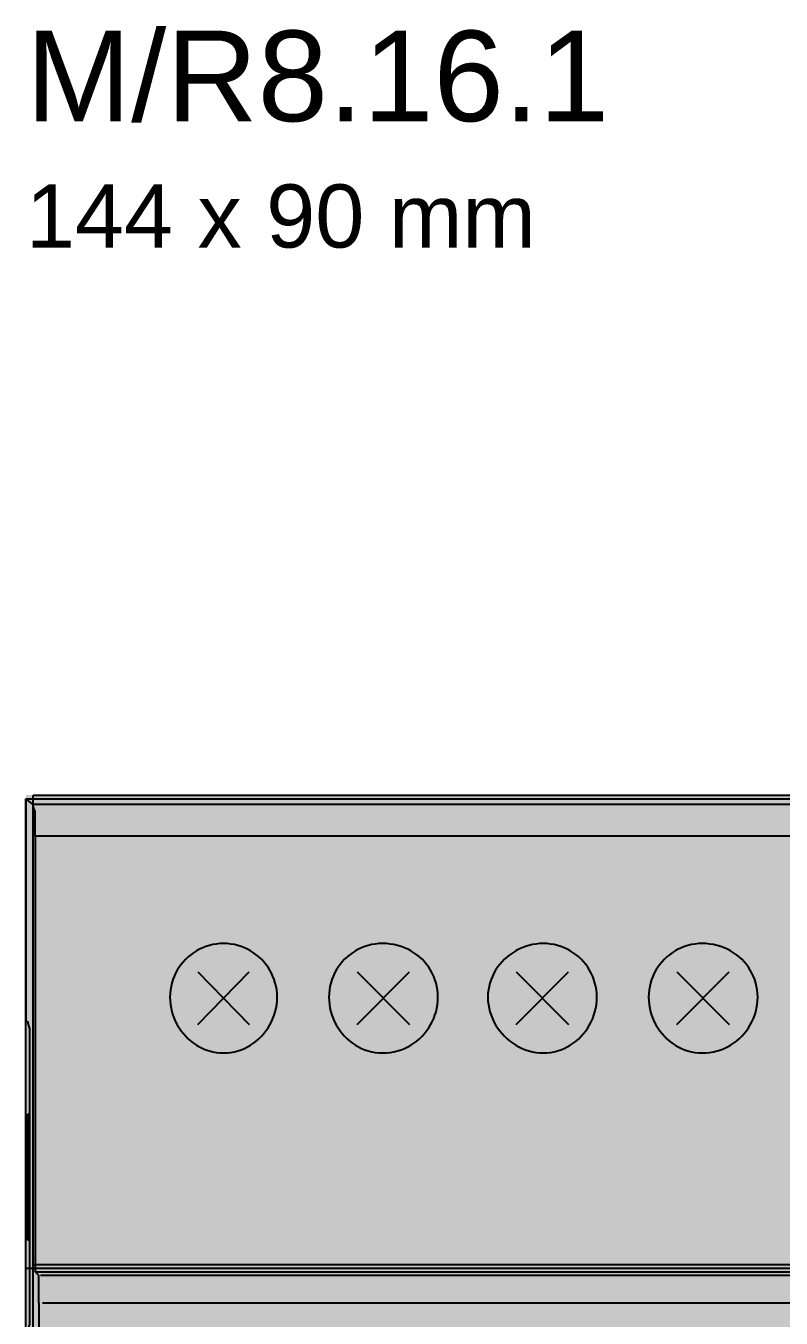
# Model space of a CAD drawing. Header units: millimetres. Extents: x 0 to 966, y -664 to 90.
# Drawn here: x 500 to 535.9, y -194.8 to -133.5 of the extents above; entities that cross this region are included whole.
import ezdxf

# ---------------------------------------------------------------- set-up
doc = ezdxf.new("R2010")
doc.units = ezdxf.units.MM
for name, color, linetype in [('HDL_BODY', 7, 'Continuous'), ('HDL_COLOUR', 7, 'Continuous'), ('HDL_DETAIL', 7, 'Continuous'), ('HDL_PRINT', 7, 'Continuous')]:
    doc.layers.add(name, color=color, linetype=linetype)
doc.styles.add('HDL_ARIAL', font='arial.ttf')

# ---------------------------------------------------------------- blocks, each defined once
blk = doc.blocks.new('M_R12.10.1_FRONT')
at = {"layer": 'HDL_BODY', "true_color": 0x202126}
blk.add_hatch(color=250, dxfattribs=at).paths.add_polyline_path([(0, 0), (216, 0), (216, 90), (0, 90)])
at = {"layer": 'HDL_BODY', "true_color": 0x2a2a30}
blk.add_hatch(color=250, dxfattribs=at).paths.add_polyline_path([(0.4, 20.52), (215.6, 20.52), (215.6, 68.31), (0.4, 68.31)])
at = {"layer": 'HDL_COLOUR', "true_color": 0x1a332c}
for points in [[(11.936, 80.402), (11.93, 80.577), (11.913, 80.749), (11.885, 80.917), (11.845, 81.081), (11.796, 81.24), (11.736, 81.396), (11.667, 81.546), (11.588, 81.69), (11.501, 81.829), (11.405, 81.962), (11.302, 82.088), (11.19, 82.207), (11.071, 82.319), (10.946, 82.423), (10.813, 82.519), (10.675, 82.607), (10.531, 82.685), (10.381, 82.755), (10.227, 82.814), (10.067, 82.864), (9.904, 82.903), (9.736, 82.932), (9.565, 82.949), (9.391, 82.955), (9.217, 82.949), (9.046, 82.932), (8.879, 82.903), (8.715, 82.864), (8.556, 82.814), (8.401, 82.755), (8.251, 82.685), (8.107, 82.607), (7.969, 82.519), (7.836, 82.423), (7.711, 82.319), (7.592, 82.207), (7.48, 82.088), (7.377, 81.962), (7.281, 81.829), (7.194, 81.69), (7.115, 81.546), (7.046, 81.396), (6.986, 81.24), (6.937, 81.081), (6.898, 80.917), (6.869, 80.749), (6.852, 80.577), (6.846, 80.402), (6.852, 80.227), (6.869, 80.054), (6.898, 79.884), (6.937, 79.717), (6.986, 79.554), (7.046, 79.395), (7.115, 79.241), (7.194, 79.091), (7.281, 78.947), (7.377, 78.809), (7.48, 78.678), (7.592, 78.553), (7.711, 78.436), (7.836, 78.326), (7.969, 78.225), (8.107, 78.132), (8.251, 78.049), (8.401, 77.975), (8.556, 77.911), (8.715, 77.858), (8.879, 77.816), (9.046, 77.785), (9.217, 77.767), (9.391, 77.76), (9.565, 77.767), (9.736, 77.785), (9.904, 77.816), (10.067, 77.858), (10.227, 77.911), (10.381, 77.975), (10.531, 78.049), (10.675, 78.132), (10.813, 78.225), (10.946, 78.326), (11.071, 78.436), (11.19, 78.553), (11.302, 78.678), (11.405, 78.809), (11.501, 78.947), (11.588, 79.091), (11.667, 79.241), (11.736, 79.395), (11.796, 79.554), (11.845, 79.717), (11.885, 79.884), (11.913, 80.054), (11.93, 80.227), (11.936, 80.402)], [(19.572, 80.402), (19.566, 80.577), (19.549, 80.749), (19.52, 80.917), (19.481, 81.081), (19.431, 81.24), (19.371, 81.396), (19.301, 81.546), (19.221, 81.69), (19.133, 81.829), (19.035, 81.962), (18.929, 82.088), (18.815, 82.207), (18.693, 82.319), (18.564, 82.423), (18.428, 82.519), (18.285, 82.607), (18.135, 82.685), (17.98, 82.755), (17.819, 82.814), (17.652, 82.864), (17.481, 82.903), (17.304, 82.932), (17.124, 82.949), (16.939, 82.955), (16.765, 82.949), (16.594, 82.932), (16.427, 82.903), (16.263, 82.864), (16.104, 82.814), (15.949, 82.755), (15.799, 82.685), (15.655, 82.607), (15.517, 82.519), (15.384, 82.423), (15.259, 82.319), (15.14, 82.207), (15.028, 82.088), (14.925, 81.962), (14.829, 81.829), (14.742, 81.69), (14.663, 81.546), (14.594, 81.396), (14.534, 81.24), (14.485, 81.081), (14.445, 80.917), (14.417, 80.749), (14.4, 80.577), (14.394, 80.402), (14.4, 80.227), (14.417, 80.054), (14.445, 79.884), (14.485, 79.717), (14.534, 79.554), (14.594, 79.395), (14.663, 79.241), (14.742, 79.091), (14.829, 78.947), (14.925, 78.809), (15.028, 78.678), (15.14, 78.553), (15.259, 78.436), (15.384, 78.326), (15.517, 78.225), (15.655, 78.132), (15.799, 78.049), (15.949, 77.975), (16.104, 77.911), (16.263, 77.858), (16.427, 77.816), (16.594, 77.785), (16.765, 77.767), (16.939, 77.76), (17.124, 77.767), (17.304, 77.785), (17.481, 77.816), (17.652, 77.858), (17.819, 77.911), (17.98, 77.975), (18.135, 78.049), (18.285, 78.132), (18.428, 78.225), (18.564, 78.326), (18.693, 78.436), (18.815, 78.553), (18.929, 78.678), (19.035, 78.809), (19.133, 78.947), (19.221, 79.091), (19.301, 79.241), (19.371, 79.395), (19.431, 79.554), (19.481, 79.717), (19.52, 79.884), (19.549, 80.054), (19.566, 80.227), (19.572, 80.402)], [(27.12, 80.402), (27.114, 80.577), (27.097, 80.749), (27.068, 80.917), (27.029, 81.081), (26.98, 81.24), (26.92, 81.396), (26.851, 81.546), (26.772, 81.69), (26.685, 81.829), (26.589, 81.962), (26.486, 82.088), (26.374, 82.207), (26.255, 82.319), (26.13, 82.423), (25.998, 82.519), (25.859, 82.607), (25.715, 82.685), (25.565, 82.755), (25.411, 82.814), (25.251, 82.864), (25.088, 82.903), (24.92, 82.932), (24.749, 82.949), (24.575, 82.955), (24.401, 82.949), (24.228, 82.932), (24.059, 82.903), (23.892, 82.864), (23.73, 82.814), (23.571, 82.755), (23.417, 82.685), (23.268, 82.607), (23.125, 82.519), (22.987, 82.423), (22.856, 82.319), (22.732, 82.207), (22.615, 82.088), (22.506, 81.962), (22.405, 81.829), (22.313, 81.69), (22.229, 81.546), (22.156, 81.396), (22.092, 81.24), (22.039, 81.081), (21.998, 80.917), (21.967, 80.749), (21.948, 80.577), (21.942, 80.402), (21.948, 80.227), (21.967, 80.054), (21.998, 79.884), (22.039, 79.717), (22.092, 79.554), (22.156, 79.395), (22.229, 79.241), (22.313, 79.091), (22.405, 78.947), (22.506, 78.809), (22.615, 78.678), (22.732, 78.553), (22.856, 78.436), (22.987, 78.326), (23.125, 78.225), (23.268, 78.132), (23.417, 78.049), (23.571, 77.975), (23.73, 77.911), (23.892, 77.858), (24.059, 77.816), (24.228, 77.785), (24.401, 77.767), (24.575, 77.76), (24.749, 77.767), (24.92, 77.785), (25.088, 77.816), (25.251, 77.858), (25.411, 77.911), (25.565, 77.975), (25.715, 78.049), (25.859, 78.132), (25.998, 78.225), (26.13, 78.326), (26.255, 78.436), (26.374, 78.553), (26.486, 78.678), (26.589, 78.809), (26.685, 78.947), (26.772, 79.091), (26.851, 79.241), (26.92, 79.395), (26.98, 79.554), (27.029, 79.717), (27.068, 79.884), (27.097, 80.054), (27.114, 80.227), (27.12, 80.402)], [(34.757, 80.402), (34.751, 80.577), (34.733, 80.749), (34.705, 80.917), (34.665, 81.081), (34.615, 81.24), (34.555, 81.396), (34.485, 81.546), (34.406, 81.69), (34.317, 81.829), (34.22, 81.962), (34.114, 82.088), (34, 82.207), (33.878, 82.319), (33.749, 82.423), (33.613, 82.519), (33.47, 82.607), (33.32, 82.685), (33.165, 82.755), (33.003, 82.814), (32.837, 82.864), (32.665, 82.903), (32.489, 82.932), (32.308, 82.949), (32.123, 82.955), (31.949, 82.949), (31.778, 82.932), (31.611, 82.903), (31.447, 82.864), (31.288, 82.814), (31.133, 82.755), (30.984, 82.685), (30.84, 82.607), (30.701, 82.519), (30.569, 82.423), (30.443, 82.319), (30.325, 82.207), (30.213, 82.088), (30.109, 81.962), (30.014, 81.829), (29.926, 81.69), (29.848, 81.546), (29.779, 81.396), (29.719, 81.24), (29.67, 81.081), (29.631, 80.917), (29.602, 80.749), (29.585, 80.577), (29.579, 80.402), (29.585, 80.227), (29.602, 80.054), (29.631, 79.884), (29.67, 79.717), (29.719, 79.554), (29.779, 79.395), (29.848, 79.241), (29.926, 79.091), (30.014, 78.947), (30.109, 78.809), (30.213, 78.678), (30.325, 78.553), (30.443, 78.436), (30.569, 78.326), (30.701, 78.225), (30.84, 78.132), (30.984, 78.049), (31.133, 77.975), (31.288, 77.911), (31.447, 77.858), (31.611, 77.816), (31.778, 77.785), (31.949, 77.767), (32.123, 77.76), (32.308, 77.767), (32.489, 77.785), (32.665, 77.816), (32.837, 77.858), (33.003, 77.911), (33.165, 77.975), (33.32, 78.049), (33.47, 78.132), (33.613, 78.225), (33.749, 78.326), (33.878, 78.436), (34, 78.553), (34.114, 78.678), (34.22, 78.809), (34.317, 78.947), (34.406, 79.091), (34.485, 79.241), (34.555, 79.395), (34.615, 79.554), (34.665, 79.717), (34.705, 79.884), (34.733, 80.054), (34.751, 80.227), (34.757, 80.402)]]:
    blk.add_hatch(color=250, dxfattribs=at).paths.add_polyline_path(points)
at = {"layer": 'HDL_COLOUR', "true_color": 0x9ea4a8}
for points in [[(11.173, 80.358), (11.157, 80.595), (11.112, 80.828), (11.037, 81.054), (10.934, 81.267), (10.805, 81.465), (10.651, 81.644), (10.476, 81.8), (10.282, 81.932), (10.073, 82.038), (9.852, 82.114), (9.624, 82.161), (9.391, 82.176), (9.158, 82.161), (8.93, 82.114), (8.709, 82.038), (8.5, 81.932), (8.306, 81.8), (8.131, 81.644), (7.978, 81.465), (7.848, 81.267), (7.745, 81.054), (7.67, 80.828), (7.625, 80.595), (7.609, 80.358), (7.625, 80.12), (7.67, 79.887), (7.745, 79.662), (7.848, 79.449), (7.978, 79.251), (8.131, 79.072), (8.306, 78.915), (8.5, 78.783), (8.709, 78.678), (8.93, 78.601), (9.158, 78.555), (9.391, 78.539), (9.624, 78.555), (9.852, 78.601), (10.073, 78.678), (10.282, 78.783), (10.476, 78.915), (10.651, 79.072), (10.805, 79.251), (10.934, 79.449), (11.037, 79.662), (11.112, 79.887), (11.157, 80.12)], [(18.795, 80.358), (18.78, 80.595), (18.734, 80.828), (18.657, 81.054), (18.553, 81.267), (18.421, 81.465), (18.265, 81.644), (18.086, 81.8), (17.889, 81.932), (17.677, 82.038), (17.452, 82.114), (17.22, 82.161), (16.983, 82.176), (16.746, 82.161), (16.514, 82.114), (16.289, 82.038), (16.077, 81.932), (15.88, 81.8), (15.701, 81.644), (15.545, 81.465), (15.413, 81.267), (15.308, 81.054), (15.232, 80.828), (15.186, 80.595), (15.17, 80.358), (15.186, 80.12), (15.232, 79.887), (15.308, 79.662), (15.413, 79.449), (15.545, 79.251), (15.701, 79.072), (15.88, 78.915), (16.077, 78.783), (16.289, 78.678), (16.514, 78.601), (16.746, 78.555), (16.983, 78.539), (17.22, 78.555), (17.452, 78.601), (17.677, 78.678), (17.889, 78.783), (18.086, 78.915), (18.265, 79.072), (18.421, 79.251), (18.553, 79.449), (18.657, 79.662), (18.734, 79.887), (18.78, 80.12)], [(26.343, 80.358), (26.328, 80.595), (26.282, 80.828), (26.205, 81.054), (26.101, 81.267), (25.969, 81.465), (25.813, 81.644), (25.634, 81.8), (25.437, 81.932), (25.225, 82.038), (25, 82.114), (24.768, 82.161), (24.531, 82.176), (24.295, 82.161), (24.062, 82.114), (23.838, 82.038), (23.625, 81.932), (23.428, 81.8), (23.25, 81.644), (23.093, 81.465), (22.962, 81.267), (22.857, 81.054), (22.78, 80.828), (22.734, 80.595), (22.719, 80.358), (22.734, 80.12), (22.78, 79.887), (22.857, 79.662), (22.962, 79.449), (23.093, 79.251), (23.25, 79.072), (23.428, 78.915), (23.625, 78.783), (23.838, 78.678), (24.062, 78.601), (24.295, 78.555), (24.531, 78.539), (24.768, 78.555), (25, 78.601), (25.225, 78.678), (25.437, 78.783), (25.634, 78.915), (25.813, 79.072), (25.969, 79.251), (26.101, 79.449), (26.205, 79.662), (26.282, 79.887), (26.328, 80.12)], [(33.98, 80.358), (33.965, 80.595), (33.918, 80.828), (33.842, 81.054), (33.737, 81.267), (33.606, 81.465), (33.449, 81.644), (33.271, 81.8), (33.074, 81.932), (32.861, 82.038), (32.637, 82.114), (32.404, 82.161), (32.168, 82.176), (31.931, 82.161), (31.699, 82.114), (31.474, 82.038), (31.262, 81.932), (31.065, 81.8), (30.886, 81.644), (30.73, 81.465), (30.598, 81.267), (30.493, 81.054), (30.417, 80.828), (30.371, 80.595), (30.355, 80.358), (30.371, 80.12), (30.417, 79.887), (30.493, 79.662), (30.598, 79.449), (30.73, 79.251), (30.886, 79.072), (31.065, 78.915), (31.262, 78.783), (31.474, 78.678), (31.699, 78.601), (31.931, 78.555), (32.168, 78.539), (32.404, 78.555), (32.637, 78.601), (32.861, 78.678), (33.074, 78.783), (33.271, 78.915), (33.449, 79.072), (33.606, 79.251), (33.737, 79.449), (33.842, 79.662), (33.918, 79.887), (33.965, 80.12)]]:
    blk.add_hatch(color=253, dxfattribs=at).paths.add_polyline_path(points)
at = {"layer": 'HDL_PRINT', "true_color": 0xdee1e9}
for points in [[(9.567, 82.955), (9.216, 82.955), (9.216, 85.598), (11.936, 85.598), (13.867, 83.66), (13.604, 83.395), (11.761, 85.244), (9.567, 85.244), (9.567, 82.955)], [(17.115, 82.955), (16.763, 82.955), (16.763, 85.244), (14.306, 85.244), (14.306, 85.598), (17.115, 85.598), (17.115, 82.955)], [(24.75, 82.955), (24.399, 82.955), (24.399, 85.598), (27.033, 85.598), (29.051, 83.66), (28.788, 83.395), (26.945, 85.244), (24.75, 85.244), (24.75, 82.955)], [(32.298, 82.955), (31.949, 82.955), (31.949, 85.244), (29.49, 85.244), (29.49, 85.598), (32.298, 85.598), (32.298, 82.955)], [(11.936, 75.558), (13.165, 77.671), (14.394, 75.558), (11.936, 75.558)], [(27.12, 75.558), (28.349, 77.671), (29.579, 75.558), (27.12, 75.558)], [(9.654, 75.469), (9.479, 75.469), (9.479, 76.791), (9.474, 76.758), (9.459, 76.733), (9.437, 76.712), (9.409, 76.693), (9.376, 76.673), (9.341, 76.648), (9.303, 76.616), (9.26, 76.609), (9.219, 76.593), (9.183, 76.571), (9.154, 76.55), (9.135, 76.533), (9.128, 76.527), (9.128, 76.702), (9.165, 76.74), (9.203, 76.778), (9.241, 76.816), (9.278, 76.853), (9.316, 76.891), (9.353, 76.929), (9.391, 76.967), (9.428, 76.972), (9.464, 76.986), (9.497, 77.008), (9.525, 77.037), (9.547, 77.069), (9.561, 77.105), (9.567, 77.142), (9.654, 77.142), (9.654, 75.469)], [(17.553, 75.733), (17.553, 75.469), (16.412, 75.469), (16.413, 75.513), (16.416, 75.555), (16.423, 75.591), (16.439, 75.621), (16.463, 75.64), (16.5, 75.647), (16.501, 75.69), (16.504, 75.731), (16.511, 75.767), (16.526, 75.796), (16.551, 75.815), (16.588, 75.822), (16.626, 75.86), (16.663, 75.898), (16.701, 75.936), (16.738, 75.973), (16.776, 76.011), (16.814, 76.049), (16.851, 76.087), (16.913, 76.149), (16.968, 76.203), (17.016, 76.252), (17.06, 76.296), (17.099, 76.335), (17.135, 76.371), (17.169, 76.405), (17.202, 76.438), (17.235, 76.476), (17.258, 76.514), (17.274, 76.552), (17.283, 76.59), (17.288, 76.628), (17.29, 76.665), (17.29, 76.702), (17.29, 76.746), (17.287, 76.787), (17.279, 76.823), (17.264, 76.852), (17.239, 76.871), (17.202, 76.877), (17.196, 76.915), (17.176, 76.94), (17.148, 76.955), (17.111, 76.963), (17.07, 76.966), (17.027, 76.967), (16.989, 76.966), (16.952, 76.964), (16.914, 76.96), (16.876, 76.95), (16.839, 76.934), (16.801, 76.91), (16.763, 76.877), (16.731, 76.872), (16.708, 76.856), (16.692, 76.83), (16.683, 76.792), (16.678, 76.744), (16.676, 76.686), (16.676, 76.616), (16.5, 76.702), (16.501, 76.745), (16.502, 76.796), (16.507, 76.851), (16.517, 76.907), (16.532, 76.962), (16.556, 77.013), (16.588, 77.056), (16.65, 77.084), (16.706, 77.106), (16.758, 77.121), (16.807, 77.131), (16.857, 77.137), (16.909, 77.141), (16.965, 77.142), (17.027, 77.142), (17.069, 77.142), (17.12, 77.14), (17.174, 77.135), (17.231, 77.126), (17.285, 77.111), (17.335, 77.088), (17.378, 77.056), (17.41, 77.013), (17.434, 76.962), (17.449, 76.907), (17.459, 76.851), (17.464, 76.796), (17.466, 76.745), (17.466, 76.702), (17.466, 76.651), (17.466, 76.603), (17.466, 76.564), (17.466, 76.537), (17.466, 76.527), (17.461, 76.489), (17.448, 76.451), (17.431, 76.413), (17.412, 76.376), (17.395, 76.338), (17.383, 76.3), (17.378, 76.262), (17.345, 76.258), (17.311, 76.246), (17.275, 76.225), (17.235, 76.196), (17.192, 76.158), (17.143, 76.113), (17.089, 76.059), (17.027, 75.998), (16.989, 75.961), (16.952, 75.925), (16.914, 75.892), (16.876, 75.864), (16.839, 75.842), (16.801, 75.828), (16.763, 75.822), (16.763, 75.779), (16.758, 75.752), (16.745, 75.739), (16.719, 75.734), (16.676, 75.733), (17.553, 75.733)], [(24.048, 75.911), (24.224, 75.998), (24.229, 75.961), (24.241, 75.923), (24.259, 75.885), (24.277, 75.848), (24.294, 75.81), (24.307, 75.771), (24.312, 75.733), (24.349, 75.701), (24.387, 75.678), (24.424, 75.663), (24.462, 75.654), (24.5, 75.649), (24.537, 75.647), (24.575, 75.647), (24.619, 75.653), (24.66, 75.669), (24.696, 75.69), (24.724, 75.711), (24.744, 75.727), (24.75, 75.733), (24.783, 75.771), (24.806, 75.81), (24.822, 75.848), (24.831, 75.885), (24.836, 75.923), (24.838, 75.961), (24.838, 75.998), (24.838, 76.036), (24.836, 76.074), (24.831, 76.111), (24.822, 76.149), (24.806, 76.186), (24.783, 76.224), (24.75, 76.262), (24.744, 76.269), (24.724, 76.285), (24.696, 76.307), (24.66, 76.328), (24.619, 76.345), (24.575, 76.351), (24.538, 76.351), (24.51, 76.348), (24.487, 76.34), (24.464, 76.325), (24.437, 76.3), (24.399, 76.262), (24.399, 76.438), (24.487, 76.438), (24.531, 76.444), (24.572, 76.461), (24.608, 76.482), (24.637, 76.504), (24.656, 76.52), (24.663, 76.527), (24.7, 76.56), (24.736, 76.585), (24.769, 76.606), (24.797, 76.625), (24.819, 76.645), (24.833, 76.67), (24.838, 76.702), (24.834, 76.74), (24.821, 76.778), (24.804, 76.816), (24.785, 76.853), (24.768, 76.891), (24.755, 76.929), (24.75, 76.967), (24.699, 76.967), (24.651, 76.967), (24.612, 76.967), (24.585, 76.967), (24.575, 76.967), (24.531, 76.967), (24.487, 76.967), (24.443, 76.967), (24.399, 76.967), (24.356, 76.967), (24.312, 76.967), (24.307, 76.929), (24.294, 76.891), (24.277, 76.853), (24.259, 76.816), (24.241, 76.778), (24.229, 76.74), (24.224, 76.702), (24.048, 76.702), (24.052, 76.764), (24.063, 76.819), (24.081, 76.868), (24.103, 76.911), (24.13, 76.951), (24.159, 76.988), (24.191, 77.022), (24.224, 77.056), (24.262, 77.088), (24.301, 77.111), (24.344, 77.126), (24.391, 77.135), (24.444, 77.14), (24.505, 77.142), (24.575, 77.142), (24.619, 77.142), (24.649, 77.142), (24.676, 77.142), (24.707, 77.142), (24.75, 77.142), (24.788, 77.11), (24.824, 77.085), (24.857, 77.065), (24.885, 77.046), (24.907, 77.025), (24.921, 77), (24.926, 76.967), (24.959, 76.929), (24.982, 76.891), (24.997, 76.853), (25.007, 76.816), (25.012, 76.778), (25.014, 76.74), (25.014, 76.702), (25.013, 76.695), (25.011, 76.676), (25.003, 76.648), (24.988, 76.612), (24.963, 76.571), (24.926, 76.527), (24.919, 76.52), (24.9, 76.504), (24.871, 76.482), (24.835, 76.461), (24.794, 76.444), (24.75, 76.438), (24.816, 76.405), (24.864, 76.381), (24.9, 76.36), (24.929, 76.342), (24.954, 76.321), (24.981, 76.295), (25.014, 76.262), (25.046, 76.224), (25.07, 76.186), (25.085, 76.149), (25.095, 76.111), (25.1, 76.074), (25.101, 76.036), (25.102, 75.998), (25.098, 75.936), (25.087, 75.881), (25.069, 75.832), (25.047, 75.789), (25.02, 75.75), (24.991, 75.714), (24.959, 75.68), (24.926, 75.647), (24.889, 75.614), (24.847, 75.582), (24.8, 75.551), (24.751, 75.524), (24.702, 75.502), (24.655, 75.484), (24.612, 75.473), (24.575, 75.469), (24.513, 75.473), (24.458, 75.484), (24.41, 75.502), (24.367, 75.524), (24.327, 75.551), (24.291, 75.582), (24.257, 75.614), (24.224, 75.647), (24.159, 75.684), (24.112, 75.722), (24.081, 75.759), (24.062, 75.797), (24.052, 75.835), (24.049, 75.873), (24.048, 75.911)]]:
    blk.add_hatch(color=254, dxfattribs=at).paths.add_polyline_path(points)
h = blk.add_hatch(color=254, dxfattribs=at)
h.paths.add_polyline_path([(32.298, 75.469), (32.298, 75.911), (31.596, 75.911), (31.596, 76.087), (32.298, 77.142), (32.473, 77.142), (32.473, 76.087), (32.737, 76.087), (32.737, 75.911), (32.473, 75.911), (32.473, 75.469), (32.298, 75.469)])
h.paths.add_polyline_path([(32.298, 76.087), (32.298, 76.791), (31.771, 76.087), (32.298, 76.087)])
h = blk.add_hatch(color=254, dxfattribs=at)
h.paths.add_polyline_path([(11.761, 71.507), (12.902, 74.5), (13.341, 74.5), (14.569, 71.507), (14.131, 71.507), (13.779, 72.387), (12.551, 72.387), (12.2, 71.507), (11.761, 71.507)])
h.paths.add_polyline_path([(12.638, 72.74), (13.692, 72.74), (13.341, 73.534), (13.314, 73.612), (13.289, 73.69), (13.264, 73.768), (13.241, 73.843), (13.22, 73.917), (13.202, 73.989), (13.186, 74.057), (13.175, 74.122), (13.168, 74.182), (13.165, 74.238), (13.141, 74.161), (13.122, 74.089), (13.105, 74.021), (13.091, 73.957), (13.077, 73.896), (13.064, 73.837), (13.05, 73.781), (13.033, 73.726), (13.013, 73.673), (12.99, 73.62), (12.638, 72.74)])
h = blk.add_hatch(color=254, dxfattribs=at)
h.paths.add_polyline_path([(27.208, 71.507), (27.208, 74.5), (28.349, 74.5), (28.434, 74.5), (28.512, 74.499), (28.583, 74.497), (28.648, 74.492), (28.707, 74.485), (28.759, 74.474), (28.804, 74.459), (28.843, 74.439), (28.876, 74.414), (28.938, 74.38), (28.992, 74.347), (29.041, 74.314), (29.084, 74.281), (29.123, 74.248), (29.159, 74.215), (29.194, 74.182), (29.227, 74.149), (29.256, 74.087), (29.277, 74.031), (29.293, 73.979), (29.304, 73.929), (29.31, 73.879), (29.313, 73.827), (29.314, 73.771), (29.315, 73.709), (29.314, 73.671), (29.313, 73.631), (29.308, 73.589), (29.298, 73.541), (29.283, 73.488), (29.259, 73.427), (29.227, 73.356), (29.189, 73.318), (29.151, 73.281), (29.114, 73.243), (29.076, 73.205), (29.039, 73.167), (29.001, 73.129), (28.964, 73.091), (29.025, 73.059), (29.08, 73.026), (29.128, 72.993), (29.172, 72.96), (29.211, 72.927), (29.247, 72.895), (29.281, 72.862), (29.315, 72.829), (29.347, 72.766), (29.379, 72.71), (29.409, 72.658), (29.435, 72.608), (29.458, 72.558), (29.475, 72.506), (29.486, 72.449), (29.49, 72.387), (29.49, 72.325), (29.489, 72.269), (29.485, 72.217), (29.479, 72.167), (29.469, 72.117), (29.453, 72.065), (29.431, 72.009), (29.402, 71.947), (29.365, 71.91), (29.327, 71.872), (29.289, 71.834), (29.252, 71.797), (29.214, 71.759), (29.177, 71.72), (29.139, 71.682), (29.101, 71.65), (29.064, 71.625), (29.026, 71.605), (28.989, 71.586), (28.951, 71.566), (28.913, 71.54), (28.876, 71.507), (28.817, 71.507), (28.759, 71.507), (28.7, 71.507), (28.642, 71.507), (28.583, 71.507), (28.525, 71.507), (28.466, 71.507), (28.408, 71.507), (28.349, 71.507), (27.208, 71.507)])
h.paths.add_polyline_path([(27.647, 73.269), (28.261, 73.269), (28.336, 73.269), (28.408, 73.269), (28.473, 73.269), (28.529, 73.269), (28.573, 73.269), (28.602, 73.269), (28.612, 73.269), (28.678, 73.274), (28.726, 73.288), (28.762, 73.31), (28.79, 73.338), (28.816, 73.371), (28.843, 73.407), (28.876, 73.445), (28.908, 73.483), (28.931, 73.52), (28.947, 73.558), (28.957, 73.596), (28.962, 73.633), (28.963, 73.671), (28.964, 73.709), (28.963, 73.746), (28.962, 73.784), (28.957, 73.821), (28.947, 73.859), (28.931, 73.897), (28.908, 73.935), (28.876, 73.974), (28.87, 74.006), (28.856, 74.031), (28.834, 74.051), (28.806, 74.07), (28.773, 74.09), (28.738, 74.116), (28.7, 74.149), (28.668, 74.149), (28.629, 74.149), (28.583, 74.149), (28.531, 74.149), (28.473, 74.149), (28.408, 74.149), (28.336, 74.149), (28.258, 74.149), (28.174, 74.149), (27.647, 74.149), (27.647, 73.269)])
h.paths.add_polyline_path([(27.647, 71.86), (28.349, 71.86), (28.43, 71.86), (28.495, 71.86), (28.546, 71.86), (28.583, 71.86), (28.605, 71.86), (28.612, 71.86), (28.65, 71.865), (28.688, 71.878), (28.725, 71.894), (28.763, 71.913), (28.8, 71.93), (28.838, 71.942), (28.876, 71.947), (28.908, 71.952), (28.934, 71.966), (28.954, 71.989), (28.973, 72.017), (28.993, 72.05), (29.019, 72.085), (29.051, 72.122), (29.051, 72.167), (29.051, 72.211), (29.051, 72.255), (29.051, 72.3), (29.051, 72.343), (29.051, 72.387), (29.051, 72.425), (29.049, 72.463), (29.044, 72.501), (29.035, 72.539), (29.019, 72.577), (28.996, 72.614), (28.964, 72.651), (28.958, 72.689), (28.944, 72.725), (28.922, 72.759), (28.894, 72.787), (28.861, 72.81), (28.825, 72.824), (28.788, 72.829), (28.726, 72.833), (28.67, 72.843), (28.618, 72.857), (28.568, 72.873), (28.519, 72.888), (28.467, 72.902), (28.411, 72.912), (28.349, 72.916), (27.647, 72.916), (27.647, 71.86)])
at = {"layer": 'HDL_DETAIL', "color": 251, "true_color": 0x52555c}
for points in [[(0, 89.824), (0, 89.824)], [(0, 89.824), (0, 89.824)], [(0, 89.824), (0, 89.824)], [(0, 89.823), (216, 89.823), (216, 0), (0, 0), (0, 89.823)], [(0.351, 89.999), (215.91, 89.999), (215.91, 0.177), (0.351, 0.177), (0.351, 89.999)], [(0.351, 89.559), (0.351, 89.559)], [(0.351, 89.559), (0.351, 89.559)], [(0.439, 88.061), (0.439, 88.061)], [(0.439, 88.061), (0.439, 88.061)], [(11.936, 80.402), (11.93, 80.577), (11.913, 80.749), (11.885, 80.917), (11.845, 81.081), (11.796, 81.24), (11.736, 81.396), (11.667, 81.546), (11.588, 81.69), (11.501, 81.829), (11.405, 81.962), (11.302, 82.088), (11.19, 82.207), (11.071, 82.319), (10.946, 82.423), (10.813, 82.519), (10.675, 82.607), (10.531, 82.685), (10.381, 82.755), (10.227, 82.814), (10.067, 82.864), (9.904, 82.903), (9.736, 82.932), (9.565, 82.949), (9.391, 82.955), (9.217, 82.949), (9.046, 82.932), (8.879, 82.903), (8.715, 82.864), (8.556, 82.814), (8.401, 82.755), (8.251, 82.685), (8.107, 82.607), (7.969, 82.519), (7.836, 82.423), (7.711, 82.319), (7.592, 82.207), (7.48, 82.088), (7.377, 81.962), (7.281, 81.829), (7.194, 81.69), (7.115, 81.546), (7.046, 81.396), (6.986, 81.24), (6.937, 81.081), (6.898, 80.917), (6.869, 80.749), (6.852, 80.577), (6.846, 80.402), (6.852, 80.227), (6.869, 80.054), (6.898, 79.884), (6.937, 79.717), (6.986, 79.554), (7.046, 79.395), (7.115, 79.241), (7.194, 79.091), (7.281, 78.947), (7.377, 78.809), (7.48, 78.678), (7.592, 78.553), (7.711, 78.436), (7.836, 78.326), (7.969, 78.225), (8.107, 78.132), (8.251, 78.049), (8.401, 77.975), (8.556, 77.911), (8.715, 77.858), (8.879, 77.816), (9.046, 77.785), (9.217, 77.767), (9.391, 77.76), (9.565, 77.767), (9.736, 77.785), (9.904, 77.816), (10.067, 77.858), (10.227, 77.911), (10.381, 77.975), (10.531, 78.049), (10.675, 78.132), (10.813, 78.225), (10.946, 78.326), (11.071, 78.436), (11.19, 78.553), (11.302, 78.678), (11.405, 78.809), (11.501, 78.947), (11.588, 79.091), (11.667, 79.241), (11.736, 79.395), (11.796, 79.554), (11.845, 79.717), (11.885, 79.884), (11.913, 80.054), (11.93, 80.227), (11.936, 80.402)], [(19.572, 80.402), (19.566, 80.577), (19.549, 80.749), (19.52, 80.917), (19.481, 81.081), (19.431, 81.24), (19.371, 81.396), (19.301, 81.546), (19.221, 81.69), (19.133, 81.829), (19.035, 81.962), (18.929, 82.088), (18.815, 82.207), (18.693, 82.319), (18.564, 82.423), (18.428, 82.519), (18.285, 82.607), (18.135, 82.685), (17.98, 82.755), (17.819, 82.814), (17.652, 82.864), (17.481, 82.903), (17.304, 82.932), (17.124, 82.949), (16.939, 82.955), (16.765, 82.949), (16.594, 82.932), (16.427, 82.903), (16.263, 82.864), (16.104, 82.814), (15.949, 82.755), (15.799, 82.685), (15.655, 82.607), (15.517, 82.519), (15.384, 82.423), (15.259, 82.319), (15.14, 82.207), (15.028, 82.088), (14.925, 81.962), (14.829, 81.829), (14.742, 81.69), (14.663, 81.546), (14.594, 81.396), (14.534, 81.24), (14.485, 81.081), (14.445, 80.917), (14.417, 80.749), (14.4, 80.577), (14.394, 80.402), (14.4, 80.227), (14.417, 80.054), (14.445, 79.884), (14.485, 79.717), (14.534, 79.554), (14.594, 79.395), (14.663, 79.241), (14.742, 79.091), (14.829, 78.947), (14.925, 78.809), (15.028, 78.678), (15.14, 78.553), (15.259, 78.436), (15.384, 78.326), (15.517, 78.225), (15.655, 78.132), (15.799, 78.049), (15.949, 77.975), (16.104, 77.911), (16.263, 77.858), (16.427, 77.816), (16.594, 77.785), (16.765, 77.767), (16.939, 77.76), (17.124, 77.767), (17.304, 77.785), (17.481, 77.816), (17.652, 77.858), (17.819, 77.911), (17.98, 77.975), (18.135, 78.049), (18.285, 78.132), (18.428, 78.225), (18.564, 78.326), (18.693, 78.436), (18.815, 78.553), (18.929, 78.678), (19.035, 78.809), (19.133, 78.947), (19.221, 79.091), (19.301, 79.241), (19.371, 79.395), (19.431, 79.554), (19.481, 79.717), (19.52, 79.884), (19.549, 80.054), (19.566, 80.227), (19.572, 80.402)], [(27.12, 80.402), (27.114, 80.577), (27.097, 80.749), (27.068, 80.917), (27.029, 81.081), (26.98, 81.24), (26.92, 81.396), (26.851, 81.546), (26.772, 81.69), (26.685, 81.829), (26.589, 81.962), (26.486, 82.088), (26.374, 82.207), (26.255, 82.319), (26.13, 82.423), (25.998, 82.519), (25.859, 82.607), (25.715, 82.685), (25.565, 82.755), (25.411, 82.814), (25.251, 82.864), (25.088, 82.903), (24.92, 82.932), (24.749, 82.949), (24.575, 82.955), (24.401, 82.949), (24.228, 82.932), (24.059, 82.903), (23.892, 82.864), (23.73, 82.814), (23.571, 82.755), (23.417, 82.685), (23.268, 82.607), (23.125, 82.519), (22.987, 82.423), (22.856, 82.319), (22.732, 82.207), (22.615, 82.088), (22.506, 81.962), (22.405, 81.829), (22.313, 81.69), (22.229, 81.546), (22.156, 81.396), (22.092, 81.24), (22.039, 81.081), (21.998, 80.917), (21.967, 80.749), (21.948, 80.577), (21.942, 80.402), (21.948, 80.227), (21.967, 80.054), (21.998, 79.884), (22.039, 79.717), (22.092, 79.554), (22.156, 79.395), (22.229, 79.241), (22.313, 79.091), (22.405, 78.947), (22.506, 78.809), (22.615, 78.678), (22.732, 78.553), (22.856, 78.436), (22.987, 78.326), (23.125, 78.225), (23.268, 78.132), (23.417, 78.049), (23.571, 77.975), (23.73, 77.911), (23.892, 77.858), (24.059, 77.816), (24.228, 77.785), (24.401, 77.767), (24.575, 77.76), (24.749, 77.767), (24.92, 77.785), (25.088, 77.816), (25.251, 77.858), (25.411, 77.911), (25.565, 77.975), (25.715, 78.049), (25.859, 78.132), (25.998, 78.225), (26.13, 78.326), (26.255, 78.436), (26.374, 78.553), (26.486, 78.678), (26.589, 78.809), (26.685, 78.947), (26.772, 79.091), (26.851, 79.241), (26.92, 79.395), (26.98, 79.554), (27.029, 79.717), (27.068, 79.884), (27.097, 80.054), (27.114, 80.227), (27.12, 80.402)], [(34.757, 80.402), (34.751, 80.577), (34.733, 80.749), (34.705, 80.917), (34.665, 81.081), (34.615, 81.24), (34.555, 81.396), (34.485, 81.546), (34.406, 81.69), (34.317, 81.829), (34.22, 81.962), (34.114, 82.088), (34, 82.207), (33.878, 82.319), (33.749, 82.423), (33.613, 82.519), (33.47, 82.607), (33.32, 82.685), (33.165, 82.755), (33.003, 82.814), (32.837, 82.864), (32.665, 82.903), (32.489, 82.932), (32.308, 82.949), (32.123, 82.955), (31.949, 82.949), (31.778, 82.932), (31.611, 82.903), (31.447, 82.864), (31.288, 82.814), (31.133, 82.755), (30.984, 82.685), (30.84, 82.607), (30.701, 82.519), (30.569, 82.423), (30.443, 82.319), (30.325, 82.207), (30.213, 82.088), (30.109, 81.962), (30.014, 81.829), (29.926, 81.69), (29.848, 81.546), (29.779, 81.396), (29.719, 81.24), (29.67, 81.081), (29.631, 80.917), (29.602, 80.749), (29.585, 80.577), (29.579, 80.402), (29.585, 80.227), (29.602, 80.054), (29.631, 79.884), (29.67, 79.717), (29.719, 79.554), (29.779, 79.395), (29.848, 79.241), (29.926, 79.091), (30.014, 78.947), (30.109, 78.809), (30.213, 78.678), (30.325, 78.553), (30.443, 78.436), (30.569, 78.326), (30.701, 78.225), (30.84, 78.132), (30.984, 78.049), (31.133, 77.975), (31.288, 77.911), (31.447, 77.858), (31.611, 77.816), (31.778, 77.785), (31.949, 77.767), (32.123, 77.76), (32.308, 77.767), (32.489, 77.785), (32.665, 77.816), (32.837, 77.858), (33.003, 77.911), (33.165, 77.975), (33.32, 78.049), (33.47, 78.132), (33.613, 78.225), (33.749, 78.326), (33.878, 78.436), (34, 78.553), (34.114, 78.678), (34.22, 78.809), (34.317, 78.947), (34.406, 79.091), (34.485, 79.241), (34.555, 79.395), (34.615, 79.554), (34.665, 79.717), (34.705, 79.884), (34.733, 80.054), (34.751, 80.227), (34.757, 80.402)], [(0, 79.255), (0, 79.255)], [(0, 79.255), (0, 79.255)], [(0.088, 79.255), (0.088, 79.255)], [(0.175, 77.406), (0.175, 77.406)], [(0.175, 75.118), (0.175, 75.118)], [(0.175, 75.118), (0.175, 75.118)], [(0.175, 75.118), (0.175, 75.118)], [(0.175, 75.118), (0.175, 75.118)], [(0.175, 75.118), (0.175, 75.118)], [(0.175, 75.118), (0.175, 75.118)], [(0.175, 75.118), (0.175, 75.118)], [(0.175, 75.118), (0.175, 75.118)], [(0.175, 75.118), (0.175, 75.118)], [(0.175, 75.118), (0.175, 75.118)], [(0.175, 75.118), (0.175, 75.118)], [(0.175, 75.118), (0.175, 75.118)], [(0.175, 75.118), (0.175, 75.118)], [(0.175, 75.118), (0.175, 75.118)], [(0.175, 75.118), (0.175, 75.118)], [(0.175, 75.118), (0.175, 75.118)], [(0.175, 75.118), (0.175, 75.118)], [(0.175, 75.118), (0.175, 75.118)], [(0.175, 75.118), (0.175, 75.118)], [(0.175, 75.118), (0.175, 75.118)], [(0.175, 75.118), (0.175, 75.118)], [(0.175, 75.118), (0.175, 75.118)], [(0.175, 75.118), (0.175, 75.118)], [(0.175, 75.118), (0.175, 75.118)], [(0.175, 75.118), (0.175, 75.118)], [(0, 74.853), (0, 74.853)], [(0.088, 74.853), (0.088, 74.853)], [(0.088, 74.853), (0.088, 74.853)], [(0.175, 74.853), (0.175, 74.853)], [(0, 68.865), (0, 68.865)], [(0.088, 68.865), (0.088, 68.865)], [(0.088, 68.865), (0.088, 68.865)], [(0.175, 68.865), (0.175, 68.865)], [(0.175, 68.6), (0.175, 68.6)], [(0.175, 68.6), (0.175, 68.6)], [(0.175, 68.6), (0.175, 68.6)], [(0.175, 68.6), (0.175, 68.6)], [(0.175, 68.6), (0.175, 68.6)], [(0.175, 68.6), (0.175, 68.6)], [(0.175, 68.6), (0.175, 68.6)], [(0.175, 68.6), (0.175, 68.6)], [(0.175, 68.6), (0.175, 68.6)], [(0.175, 68.6), (0.175, 68.6)], [(0.175, 68.6), (0.175, 68.6)], [(0.175, 68.6), (0.175, 68.6)], [(0.175, 68.6), (0.175, 68.6)], [(0.175, 68.6), (0.175, 68.6)], [(0.175, 68.6), (0.175, 68.6)], [(0.175, 68.6), (0.175, 68.6)], [(0.175, 68.6), (0.175, 68.6)], [(0.175, 68.6), (0.175, 68.6)], [(0.175, 68.6), (0.175, 68.6)], [(0.175, 68.6), (0.175, 68.6)], [(0.175, 68.6), (0.175, 68.6)], [(0.175, 68.6), (0.175, 68.6)], [(0.175, 68.6), (0.175, 68.6)], [(0.175, 68.6), (0.175, 68.6)], [(0.175, 68.6), (0.175, 68.6)], [(0, 67.545), (216, 67.545), (216, 22.28), (0, 22.28), (0, 67.545)], [(0.351, 67.722), (215.91, 67.722), (215.91, 22.456), (0.351, 22.456), (0.351, 67.722)], [(0.439, 67.367), (0.439, 67.367)], [(0.439, 67.367), (0.439, 67.367)], [(0.439, 67.367), (0.439, 67.367)], [(0.614, 67.191), (0.614, 67.191)], [(0.614, 67.191), (0.614, 67.191)], [(0.175, 66.401), (0.175, 66.401)], [(0.614, 65.872), (0.614, 65.872)]]:
    blk.add_lwpolyline(points, close=True, dxfattribs=at)
for points in [[(0, 89.824), (0, 79.255)], [(0, 89.824), (0, 79.255)], [(0, 89.824), (0, 79.255)], [(0, 89.824), (0, 79.255)], [(0, 89.824), (0, 79.255)], [(0, 89.824), (0, 79.255)], [(0, 89.824), (0, 79.255)], [(0, 89.824), (0, 79.255)], [(0, 89.824), (0, 79.255)], [(0, 89.824), (0, 79.255)], [(0, 89.824), (0, 79.255)], [(0, 89.824), (0, 79.255)], [(0, 89.824), (0, 79.255)], [(0, 89.824), (0, 79.255)], [(0, 89.824), (0, 79.255)], [(0, 89.824), (0, 79.255)], [(0, 89.824), (0, 79.255)], [(0, 89.824), (0, 79.255)], [(0, 89.824), (0, 79.255)], [(0, 89.824), (0, 79.255)], [(0, 89.824), (0, 79.255)], [(0, 89.824), (65.3, 89.824)], [(0, 89.824), (65.3, 89.824)], [(0, 89.824), (65.3, 89.824)], [(0, 89.824), (65.3, 89.824)], [(0, 89.824), (65.3, 89.824)], [(0, 89.824), (65.3, 89.824)], [(0, 89.824), (65.3, 89.824)], [(0, 89.824), (65.3, 89.824)], [(0, 89.824), (65.3, 89.824)], [(0, 89.824), (65.3, 89.824)], [(0, 89.824), (65.3, 89.824)], [(0, 89.824), (65.3, 89.824)], [(0, 89.824), (65.3, 89.824)], [(0, 89.824), (65.3, 89.824)], [(0, 89.824), (65.3, 89.824)], [(0, 89.824), (65.3, 89.824)], [(0, 89.824), (65.3, 89.824)], [(0, 89.824), (65.3, 89.824)], [(0, 89.824), (65.3, 89.824)], [(0, 89.824), (65.3, 89.824)], [(0, 89.824), (65.3, 89.824)], [(0.351, 89.559), (0, 89.824)], [(0.351, 89.559), (0, 89.824)], [(0.351, 89.559), (0, 89.824)], [(0.351, 89.559), (0, 89.824)], [(0.351, 89.559), (0, 89.824)], [(0.351, 89.559), (0, 89.824)], [(0.351, 89.559), (0, 89.824)], [(0.351, 89.559), (0, 89.824)], [(0.351, 89.559), (0, 89.824)], [(0.351, 89.559), (0, 89.824)], [(0.351, 89.559), (0, 89.824)], [(0.351, 89.559), (0, 89.824)], [(0.351, 89.559), (0, 89.824)], [(0.351, 89.559), (0, 89.824)], [(0.351, 89.559), (0, 89.824)], [(0.351, 89.559), (0, 89.824)], [(0.351, 89.559), (0, 89.824)], [(0.351, 89.559), (0, 89.824)], [(0.351, 89.559), (0, 89.824)], [(0.351, 89.559), (0, 89.824)], [(0.351, 89.559), (0, 89.824)], [(0.439, 88.061), (0.439, 88.504), (0.439, 88.855), (0.439, 89.209), (0.351, 89.473), (0.351, 89.559)], [(214.858, 89.559), (0.351, 89.559)], [(214.858, 89.559), (0.351, 89.559)], [(214.858, 89.559), (0.351, 89.559)], [(214.858, 89.559), (0.351, 89.559)], [(214.858, 89.559), (0.351, 89.559)], [(214.858, 89.559), (0.351, 89.559)], [(214.858, 89.559), (0.351, 89.559)], [(214.858, 89.559), (0.351, 89.559)], [(214.858, 89.559), (0.351, 89.559)], [(214.858, 89.559), (0.351, 89.559)], [(214.858, 89.559), (0.351, 89.559)], [(214.858, 89.559), (0.351, 89.559)], [(214.858, 89.559), (0.351, 89.559)], [(214.858, 89.559), (0.351, 89.559)], [(214.858, 89.559), (0.351, 89.559)], [(214.858, 89.559), (0.351, 89.559)], [(214.858, 89.559), (0.351, 89.559)], [(214.858, 89.559), (0.351, 89.559)], [(214.858, 89.559), (0.351, 89.559)], [(214.858, 89.559), (0.351, 89.559)], [(214.858, 89.559), (0.351, 89.559)], [(0.439, 88.061), (0.439, 67.367)], [(0.439, 88.061), (0.439, 67.367)], [(0.439, 88.061), (0.439, 67.367)], [(0.439, 88.061), (0.439, 67.367)], [(0.439, 88.061), (0.439, 67.367)], [(0.439, 88.061), (0.439, 67.367)], [(0.439, 88.061), (0.439, 67.367)], [(0.439, 88.061), (0.439, 67.367)], [(0.439, 88.061), (0.439, 67.367)], [(0.439, 88.061), (0.439, 67.367)], [(0.439, 88.061), (0.439, 67.367)], [(0.439, 88.061), (0.439, 67.367)], [(0.439, 88.061), (0.439, 67.367)], [(0.439, 88.061), (0.439, 67.367)], [(0.439, 88.061), (0.439, 67.367)], [(0.439, 88.061), (0.439, 67.367)], [(0.439, 88.061), (0.439, 67.367)], [(0.439, 88.061), (0.439, 67.367)], [(0.439, 88.061), (0.439, 67.367)], [(0.439, 88.061), (0.439, 67.367)], [(0.439, 88.061), (0.439, 67.367)], [(214.858, 88.061), (0.439, 88.061)], [(214.858, 88.061), (0.439, 88.061)], [(214.858, 88.061), (0.439, 88.061)], [(214.858, 88.061), (0.439, 88.061)], [(214.858, 88.061), (0.439, 88.061)], [(214.858, 88.061), (0.439, 88.061)], [(214.858, 88.061), (0.439, 88.061)], [(214.858, 88.061), (0.439, 88.061)], [(214.858, 88.061), (0.439, 88.061)], [(214.858, 88.061), (0.439, 88.061)], [(214.858, 88.061), (0.439, 88.061)], [(214.858, 88.061), (0.439, 88.061)], [(214.858, 88.061), (0.439, 88.061)], [(214.858, 88.061), (0.439, 88.061)], [(214.858, 88.061), (0.439, 88.061)], [(214.858, 88.061), (0.439, 88.061)], [(214.858, 88.061), (0.439, 88.061)], [(214.858, 88.061), (0.439, 88.061)], [(214.858, 88.061), (0.439, 88.061)], [(214.858, 88.061), (0.439, 88.061)], [(214.858, 88.061), (0.439, 88.061)], [(0, 79.255), (0.088, 79.255)], [(0, 79.255), (0.088, 79.255)], [(0, 79.255), (0.088, 79.255)], [(0, 79.255), (0.088, 79.255)], [(0, 79.255), (0.088, 79.255)], [(0, 79.255), (0.088, 79.255)], [(0, 79.255), (0.088, 79.255)], [(0, 79.255), (0.088, 79.255)], [(0, 79.255), (0.088, 79.255)], [(0, 79.255), (0.088, 79.255)], [(0, 79.255), (0.088, 79.255)], [(0, 79.255), (0.088, 79.255)], [(0, 79.255), (0.088, 79.255)], [(0, 79.255), (0.088, 79.255)], [(0, 79.255), (0.088, 79.255)], [(0, 79.255), (0.088, 79.255)], [(0, 79.255), (0.088, 79.255)], [(0, 79.255), (0.088, 79.255)], [(0, 79.255), (0.088, 79.255)], [(0, 79.255), (0.088, 79.255)], [(0, 79.255), (0.088, 79.255)], [(0.088, 79.255), (0.088, 79.169), (0.175, 78.904), (0.175, 78.465), (0.175, 77.935), (0.175, 77.406)], [(0.175, 77.406), (0.175, 75.118)], [(0.175, 77.406), (0.175, 75.118)], [(0.175, 77.406), (0.175, 75.118)], [(0.175, 77.406), (0.175, 75.118)], [(0.175, 77.406), (0.175, 75.118)], [(0.175, 77.406), (0.175, 75.118)], [(0.175, 77.406), (0.175, 75.118)], [(0.175, 77.406), (0.175, 75.118)], [(0.175, 77.406), (0.175, 75.118)], [(0.175, 77.406), (0.175, 75.118)], [(0.175, 77.406), (0.175, 75.118)], [(0.175, 77.406), (0.175, 75.118)], [(0.175, 77.406), (0.175, 75.118)], [(0.175, 77.406), (0.175, 75.118)], [(0.175, 77.406), (0.175, 75.118)], [(0.175, 77.406), (0.175, 75.118)], [(0.175, 77.406), (0.175, 75.118)], [(0.175, 77.406), (0.175, 75.118)], [(0.175, 77.406), (0.175, 75.118)], [(0.175, 77.406), (0.175, 75.118)], [(0.175, 77.406), (0.175, 75.118)], [(0.175, 75.118), (0.175, 68.6)], [(0.175, 75.118), (0.175, 68.6)], [(0.175, 75.118), (0.175, 68.6)], [(0.175, 75.118), (0.175, 68.6)], [(0.175, 75.118), (0.175, 68.6)], [(0.175, 75.118), (0.175, 68.6)], [(0.175, 75.118), (0.175, 68.6)], [(0.175, 75.118), (0.175, 68.6)], [(0.175, 75.118), (0.175, 68.6)], [(0.175, 75.118), (0.175, 68.6)], [(0.175, 75.118), (0.175, 68.6)], [(0.175, 75.118), (0.175, 68.6)], [(0.175, 75.118), (0.175, 68.6)], [(0.175, 75.118), (0.175, 68.6)], [(0.175, 75.118), (0.175, 68.6)], [(0.175, 75.118), (0.175, 68.6)], [(0.175, 75.118), (0.175, 68.6)], [(0.175, 75.118), (0.175, 68.6)], [(0.175, 75.118), (0.175, 68.6)], [(0.175, 75.118), (0.175, 68.6)], [(0.175, 75.118), (0.175, 68.6)], [(0, 74.853), (0, 68.865)], [(0, 74.853), (0, 68.865)], [(0, 74.853), (0, 68.865)], [(0, 74.853), (0, 68.865)], [(0, 74.853), (0, 68.865)], [(0, 74.853), (0, 68.865)], [(0, 74.853), (0, 68.865)], [(0, 74.853), (0, 68.865)], [(0, 74.853), (0, 68.865)], [(0, 74.853), (0, 68.865)], [(0, 74.853), (0, 68.865)], [(0, 74.853), (0, 68.865)], [(0, 74.853), (0, 68.865)], [(0, 74.853), (0, 68.865)], [(0, 74.853), (0, 68.865)], [(0, 74.853), (0, 68.865)], [(0, 74.853), (0, 68.865)], [(0, 74.853), (0, 68.865)], [(0, 74.853), (0, 68.865)], [(0, 74.853), (0, 68.865)], [(0, 74.853), (0, 68.865)], [(0.088, 68.865), (0.088, 74.853)], [(0.088, 68.865), (0.088, 74.853)], [(0.088, 68.865), (0.088, 74.853)], [(0.088, 68.865), (0.088, 74.853)], [(0.088, 68.865), (0.088, 74.853)], [(0.088, 68.865), (0.088, 74.853)], [(0.088, 68.865), (0.088, 74.853)], [(0.088, 68.865), (0.088, 74.853)], [(0.088, 68.865), (0.088, 74.853)], [(0.088, 68.865), (0.088, 74.853)], [(0.088, 68.865), (0.088, 74.853)], [(0.088, 68.865), (0.088, 74.853)], [(0.088, 68.865), (0.088, 74.853)], [(0.088, 68.865), (0.088, 74.853)], [(0.088, 68.865), (0.088, 74.853)], [(0.088, 68.865), (0.088, 74.853)], [(0.088, 68.865), (0.088, 74.853)], [(0.088, 68.865), (0.088, 74.853)], [(0.088, 68.865), (0.088, 74.853)], [(0.088, 68.865), (0.088, 74.853)], [(0.088, 68.865), (0.088, 74.853)], [(0.175, 74.853), (0.088, 74.853)], [(0.175, 74.853), (0.088, 74.853)], [(0.175, 74.853), (0.088, 74.853)], [(0.175, 74.853), (0.088, 74.853)], [(0.175, 74.853), (0.088, 74.853)], [(0.175, 74.853), (0.088, 74.853)], [(0.175, 74.853), (0.088, 74.853)], [(0.175, 74.853), (0.088, 74.853)], [(0.175, 74.853), (0.088, 74.853)], [(0.175, 74.853), (0.088, 74.853)], [(0.175, 74.853), (0.088, 74.853)], [(0.175, 74.853), (0.088, 74.853)], [(0.175, 74.853), (0.088, 74.853)], [(0.175, 74.853), (0.088, 74.853)], [(0.175, 74.853), (0.088, 74.853)], [(0.175, 74.853), (0.088, 74.853)], [(0.175, 74.853), (0.088, 74.853)], [(0.175, 74.853), (0.088, 74.853)], [(0.175, 74.853), (0.088, 74.853)], [(0.175, 74.853), (0.088, 74.853)], [(0.175, 74.853), (0.088, 74.853)], [(0.175, 68.865), (0.088, 68.865)], [(0.175, 68.865), (0.088, 68.865)], [(0.175, 68.865), (0.088, 68.865)], [(0.175, 68.865), (0.088, 68.865)], [(0.175, 68.865), (0.088, 68.865)], [(0.175, 68.865), (0.088, 68.865)], [(0.175, 68.865), (0.088, 68.865)], [(0.175, 68.865), (0.088, 68.865)], [(0.175, 68.865), (0.088, 68.865)], [(0.175, 68.865), (0.088, 68.865)], [(0.175, 68.865), (0.088, 68.865)], [(0.175, 68.865), (0.088, 68.865)], [(0.175, 68.865), (0.088, 68.865)], [(0.175, 68.865), (0.088, 68.865)], [(0.175, 68.865), (0.088, 68.865)], [(0.175, 68.865), (0.088, 68.865)], [(0.175, 68.865), (0.088, 68.865)], [(0.175, 68.865), (0.088, 68.865)], [(0.175, 68.865), (0.088, 68.865)], [(0.175, 68.865), (0.088, 68.865)], [(0.175, 68.865), (0.088, 68.865)], [(0.175, 68.6), (0.175, 66.401)], [(0.175, 68.6), (0.175, 66.401)], [(0.175, 68.6), (0.175, 66.401)], [(0.175, 68.6), (0.175, 66.401)], [(0.175, 68.6), (0.175, 66.401)], [(0.175, 68.6), (0.175, 66.401)], [(0.175, 68.6), (0.175, 66.401)], [(0.175, 68.6), (0.175, 66.401)], [(0.175, 68.6), (0.175, 66.401)], [(0.175, 68.6), (0.175, 66.401)], [(0.175, 68.6), (0.175, 66.401)], [(0.175, 68.6), (0.175, 66.401)], [(0.175, 68.6), (0.175, 66.401)], [(0.175, 68.6), (0.175, 66.401)], [(0.175, 68.6), (0.175, 66.401)], [(0.175, 68.6), (0.175, 66.401)], [(0.175, 68.6), (0.175, 66.401)], [(0.175, 68.6), (0.175, 66.401)], [(0.175, 68.6), (0.175, 66.401)], [(0.175, 68.6), (0.175, 66.401)], [(0.175, 68.6), (0.175, 66.401)], [(0.439, 67.367), (214.858, 67.367)], [(0.439, 67.367), (214.858, 67.367)], [(0.439, 67.367), (214.858, 67.367)], [(0.439, 67.367), (214.858, 67.367)], [(0.439, 67.367), (214.858, 67.367)], [(0.439, 67.367), (214.858, 67.367)], [(0.439, 67.367), (214.858, 67.367)], [(0.439, 67.367), (214.858, 67.367)], [(0.439, 67.367), (214.858, 67.367)], [(0.439, 67.367), (214.858, 67.367)], [(0.439, 67.367), (214.858, 67.367)], [(0.439, 67.367), (214.858, 67.367)], [(0.439, 67.367), (214.858, 67.367)], [(0.439, 67.367), (214.858, 67.367)], [(0.439, 67.367), (214.858, 67.367)], [(0.439, 67.367), (214.858, 67.367)], [(0.439, 67.367), (214.858, 67.367)], [(0.439, 67.367), (214.858, 67.367)], [(0.439, 67.367), (214.858, 67.367)], [(0.439, 67.367), (214.858, 67.367)], [(0.439, 67.367), (215.91, 67.367)], [(0.439, 67.367), (0.614, 67.191)], [(0.439, 67.367), (0.614, 67.191)], [(0.439, 67.367), (0.614, 67.191)], [(0.439, 67.367), (0.614, 67.191)], [(0.439, 67.367), (0.614, 67.191)], [(0.439, 67.367), (0.614, 67.191)], [(0.439, 67.367), (0.614, 67.191)], [(0.439, 67.367), (0.614, 67.191)], [(0.439, 67.367), (0.614, 67.191)], [(0.439, 67.367), (0.614, 67.191)], [(0.439, 67.367), (0.614, 67.191)], [(0.439, 67.367), (0.614, 67.191)], [(0.439, 67.367), (0.614, 67.191)], [(0.439, 67.367), (0.614, 67.191)], [(0.439, 67.367), (0.614, 67.191)], [(0.439, 67.367), (0.614, 67.191)], [(0.439, 67.367), (0.614, 67.191)], [(0.439, 67.367), (0.614, 67.191)], [(0.439, 67.367), (0.614, 67.191)], [(0.439, 67.367), (0.614, 67.191)], [(0.439, 67.367), (0.614, 67.191)], [(0.614, 65.872), (0.614, 66.312), (0.614, 66.662), (0.614, 66.927), (0.614, 67.105), (0.614, 67.191)], [(214.506, 67.191), (0.702, 67.191)], [(214.506, 67.191), (0.702, 67.191)], [(214.506, 67.191), (0.702, 67.191)], [(214.506, 67.191), (0.702, 67.191)], [(214.506, 67.191), (0.702, 67.191)], [(214.506, 67.191), (0.702, 67.191)], [(214.506, 67.191), (0.702, 67.191)], [(214.506, 67.191), (0.702, 67.191)], [(214.506, 67.191), (0.702, 67.191)], [(214.506, 67.191), (0.702, 67.191)], [(214.506, 67.191), (0.702, 67.191)], [(214.506, 67.191), (0.702, 67.191)], [(214.506, 67.191), (0.702, 67.191)], [(214.506, 67.191), (0.702, 67.191)], [(214.506, 67.191), (0.702, 67.191)], [(214.506, 67.191), (0.702, 67.191)], [(214.506, 67.191), (0.702, 67.191)], [(214.506, 67.191), (0.702, 67.191)], [(214.506, 67.191), (0.702, 67.191)], [(214.506, 67.191), (0.702, 67.191)], [(215.999, 67.191), (0.702, 67.191)], [(0.175, 66.401), (0.175, 65.783), (0.175, 65.254), (0.175, 64.903), (0.088, 64.549), (0.088, 64.463)], [(0.614, 65.872), (0.702, 54.512), (0.702, 43.064), (0.702, 31.615)], [(214.42, 65.872), (0.79, 65.872)], [(214.42, 65.872), (0.79, 65.872)], [(214.42, 65.872), (0.79, 65.872)], [(214.42, 65.872), (0.79, 65.872)], [(214.42, 65.872), (0.79, 65.872)], [(214.42, 65.872), (0.79, 65.872)], [(214.42, 65.872), (0.79, 65.872)], [(214.42, 65.872), (0.79, 65.872)], [(214.42, 65.872), (0.79, 65.872)], [(214.42, 65.872), (0.79, 65.872)], [(214.42, 65.872), (0.79, 65.872)], [(214.42, 65.872), (0.79, 65.872)], [(214.42, 65.872), (0.79, 65.872)], [(214.42, 65.872), (0.79, 65.872)], [(214.42, 65.872), (0.79, 65.872)], [(214.42, 65.872), (0.79, 65.872)], [(214.42, 65.872), (0.79, 65.872)], [(214.42, 65.872), (0.79, 65.872)], [(214.42, 65.872), (0.79, 65.872)], [(214.42, 65.872), (0.79, 65.872)], [(215.91, 65.872), (0.79, 65.872)]]:
    blk.add_lwpolyline(points, dxfattribs=at)
at = {"layer": 'HDL_DETAIL', "color": 250, "true_color": 0x25292b}
for points in [[(8.169, 79.111), (10.613, 81.605)], [(8.169, 81.605), (10.613, 79.111)], [(15.74, 79.111), (18.226, 81.605)], [(15.74, 81.605), (18.226, 79.111)], [(23.288, 79.111), (25.774, 81.605)], [(23.288, 81.605), (25.774, 79.111)], [(30.925, 79.111), (33.41, 81.605)], [(30.925, 81.605), (33.41, 79.111)]]:
    blk.add_lwpolyline(points, dxfattribs=at)

msp = doc.modelspace()

# ---------------------------------------------------------------- block references
msp.add_blockref('M_R12.10.1_FRONT', (500, -260))

# ---------------------------------------------------------------- texts
at = {"color": 7, "style": 'HDL_ARIAL'}
for s, height, p in [('M/R8.16.1', 4.3, (500, -138)), ('144 x 90 mm', 3, (500, -144))]:
    msp.add_text(s, height=height, dxfattribs=at).set_placement(p)

doc.saveas('drawing.dxf')
